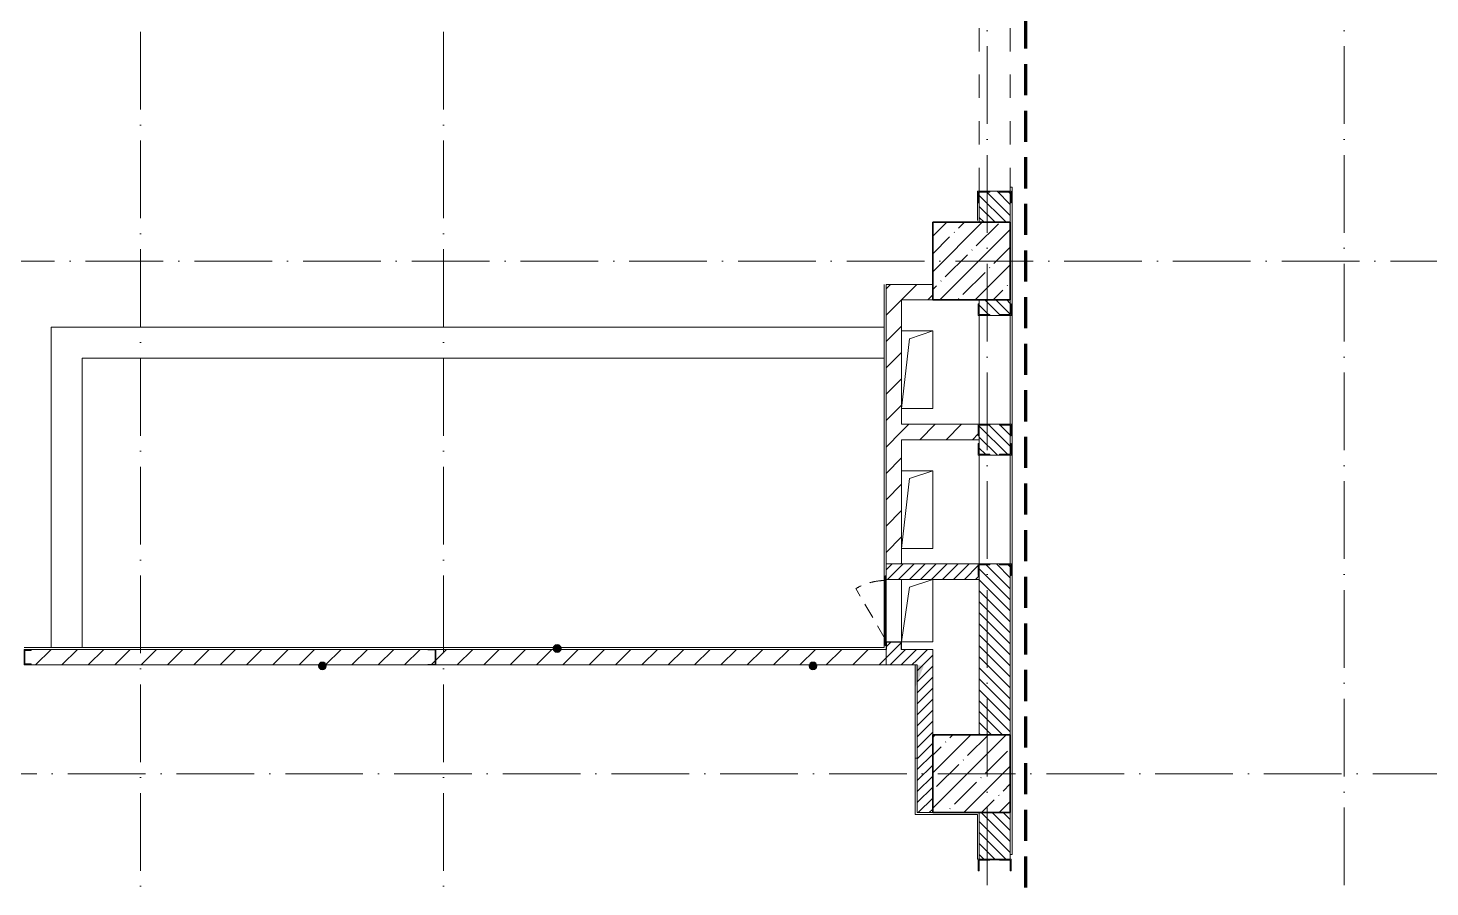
# Model space of a CAD drawing. Header units: millimetres. Extents: x -12989 to 629078, y -109036 to 555275.
# Drawn here: x -8445 to 582, y -90944 to -85415 of the extents above; entities that cross this region are included whole.
import ezdxf

# ---------------------------------------------------------------- set-up
doc = ezdxf.new("R2010")
doc.units = ezdxf.units.MM
for name, pattern in [('200_ШТРИХ_ш1п0_6_', [160, 100, -60]), ('50_200_ШТРИХ_1Т_ш5_п1_п1_', [700, 500, -100, 0, -100]), ('Штрих короткий', [300, 150, -150]), ('Штриховая _2 мм - 1 мм_', [300, 200, -100])]:
    doc.linetypes.add(name, pattern=pattern)
for name, color, linetype, lineweight in [('4 -стяжа', 7, 'Continuous', 30), ('Марки стен', 7, 'Continuous', 9), ('Несущие колонны', 7, 'Continuous', 9), ('Несущие колонны-1', 7, 'Continuous', 35), ('Обобщенные модели', 7, 'Continuous', 9), ('Общие ребра', 7, 'Continuous', 9), ('Окна', 7, 'Continuous', 9), ('Оси-2', 7, '50_200_ШТРИХ_1Т_ш5_п1_п1_', 9), ('Открывание в плане-2', 7, '200_ШТРИХ_ш1п0_6_', 9), ('Перемычка-1', 7, 'Штрих короткий', 9), ('Стены', 7, 'Continuous', 9), ('Стены-1', 7, 'Continuous', 13), ('Текстовые примечания', 7, 'Continuous', 9), ('Штриховка разреза-1', 7, 'Continuous', 9)]:
    doc.layers.add(name, color=color, linetype=linetype, lineweight=lineweight)
doc.layers.add('СТ-1_1', color=7, linetype='Штриховая _2 мм - 1 мм_', lineweight=90, true_color=0x888888)
doc.layers.get('4 -стяжа').off()
pattern_1 = [(135, (0, 0), (-35.35534, -35.35534), [])]
pattern_2 = [(45, (0, 0), (-84.8528, 84.8528), [])]
pattern_3 = [(45, (0, 0), (-35.35534, 35.35534), [])]

# ---------------------------------------------------------------- blocks, each defined once
blk = doc.blocks.new('ось2эт')
at = {"layer": 'Оси-2'}
for p, q in [((-7720.1, -54635.1), (-7720.1, -108435.9)), ((-5770.1, -54635.1), (-5770.1, -108435.9)), ((-2270.1, -108435.9), (-2270.1, -54635.1)), ((29.9, -108435.9), (29.9, -54635.1)), ((18329.9, -86915.3), (-12388.8, -86915.3)), ((-12388.8, -90215.3), (18329.9, -90215.3))]:
    blk.add_line(p, q, dxfattribs=at)
blk = doc.blocks.new('BSC_Колонна _Прямоугольная - 500х500-V46-АИ2_02_План отделки стен 2-го этажа _Часть 2_')
at = {"layer": 'Несущие колонны'}
h = blk.add_hatch(dxfattribs=at)
h.set_pattern_fill('FP_54', color=256, style=0, pattern_type=2)
h.set_pattern_definition([(45, (-7700, -19300), (-114.0493, 114.0493), []), (45, (-7585.95, -19300), (-114.0493, 114.0493), [201.613, -40.323, 3.353, -36.97])])
h.paths.add_polyline_path([(-250, -250), (250, -250), (250, 250), (-250, 250)], flags=0)
at = {"layer": 'Несущие колонны-1'}
for p, q in [((250, 250), (-250, 250)), ((-250, 250), (-250, -250)), ((250, -250), (250, 250)), ((-250, -250), (250, -250))]:
    blk.add_line(p, q, dxfattribs=at)
blk = doc.blocks.new('Проем_Дверь_Прямоугольный - 1700х2400h_дверные проемы-28448549-АИ2_02_План отделки стен 2-го этажа _Часть 2_')
at = {"layer": 'Перемычка-1'}
for p, q in [((850, 100), (-850, 100)), ((850, -100), (-850, -100))]:
    blk.add_line(p, q, dxfattribs=at)
blk = doc.blocks.new('154_Стойка_СКБ_Швеллер - СМ-2180_100-28318692-АИ2_02_План отделки стен 2-го этажа _Часть 2_')
at = {"layer": 'Обобщенные модели'}
for p, q in [((171, 50), (125, 50)), ((125, 50), (125, -50)), ((129.5, 42.4), (171, 42.4)), ((129.5, -42.4), (129.5, 42.4)), ((171, 42.4), (171, 50)), ((125, -50), (171, -50)), ((171, -42.4), (129.5, -42.4)), ((171, -50), (171, -42.4))]:
    blk.add_line(p, q, dxfattribs=at)
blk = doc.blocks.new('154_Стойка_СКБ_Уголок - СМ-2180_200-28268025-АИ2_02_План отделки стен 2-го этажа _Часть 2_')
at = {"layer": 'Обобщенные модели'}
for p, q in [((125, 156), (125, 81)), ((200, 156), (125, 156)), ((131, 81), (131, 150)), ((131, 150), (200, 150)), ((200, 150), (200, 156)), ((125, 81), (131, 81)), ((131, 19), (125, 19)), ((125, 19), (125, -56)), ((131, -50), (131, 19)), ((125, -56), (200, -56)), ((200, -50), (131, -50)), ((200, -56), (200, -50))]:
    blk.add_line(p, q, dxfattribs=at)
blk = doc.blocks.new('Фахверк_СКБ_Уголок - 200_3960_зеркало-28268689-АИ2_02_План отделки стен 2-го этажа _Часть 2_')
at = {"layer": 'Обобщенные модели'}
for p, q in [((200, 156), (125, 156)), ((125, 156), (125, 81)), ((131, 81), (131, 150)), ((131, 150), (200, 150)), ((200, 150), (200, 156)), ((125, 81), (131, 81)), ((131, 19), (125, 19)), ((125, 19), (125, -56)), ((131, -50), (131, 19)), ((125, -56), (200, -56)), ((200, -50), (131, -50)), ((200, -56), (200, -50))]:
    blk.add_line(p, q, dxfattribs=at)
blk = doc.blocks.new('Фахверк_СКБ_Уголок - 200_3960-28268576-АИ2_02_План отделки стен 2-го этажа _Часть 2_')
at = {"layer": 'Обобщенные модели'}
for p, q in [((200, 156), (125, 156)), ((125, 156), (125, 81)), ((131, 81), (131, 150)), ((131, 150), (200, 150)), ((200, 150), (200, 156)), ((125, 81), (131, 81)), ((131, 19), (125, 19)), ((125, 19), (125, -56)), ((131, -50), (131, 19)), ((125, -56), (200, -56)), ((200, -50), (131, -50)), ((200, -56), (200, -50))]:
    blk.add_line(p, q, dxfattribs=at)
blk = doc.blocks.new('154_Стойка_СКБ_Уголок - СМ-2180_200-28435403-АИ2_02_План отделки стен 2-го этажа _Часть 2_')
at = {"layer": 'Обобщенные модели'}
for p, q in [((125, 156), (125, 81)), ((200, 156), (125, 156)), ((131, 81), (131, 150)), ((131, 150), (200, 150)), ((200, 150), (200, 156)), ((125, 81), (131, 81)), ((131, 19), (125, 19)), ((125, 19), (125, -56)), ((131, -50), (131, 19)), ((125, -56), (200, -56)), ((200, -50), (131, -50)), ((200, -56), (200, -50))]:
    blk.add_line(p, q, dxfattribs=at)
blk = doc.blocks.new('Стойка_Влож_Полоса боковая - Полоса-28346330-АИ2_02_План отделки стен 2-го этажа _Часть 2_')
at = {"layer": 'Обобщенные модели'}
for p, q in [((-5, -31), (-5, 31)), ((0, 31), (0, -31))]:
    blk.add_line(p, q, dxfattribs=at)
blk = doc.blocks.new('154_Фахверк_СКБ_Швеллер - Тип_100_3960-28318856-АИ2_02_План отделки стен 2-го этажа _Часть 2_')
at = {"layer": 'Обобщенные модели'}
for p, q in [((175, 50), (125, 50)), ((125, 50), (125, -50)), ((128, 47), (175, 47)), ((128, -47), (128, 47)), ((175, 47), (175, 50)), ((125, -50), (175, -50)), ((175, -47), (128, -47)), ((175, -50), (175, -47))]:
    blk.add_line(p, q, dxfattribs=at)
blk = doc.blocks.new('AR_Отверстие Ниша - Лючок-32403310-АИ2_02_План отделки стен 2-го этажа _Часть 2_')
at = {"layer": 'Окна'}
for p, q in [((200, 50), (-200, 50)), ((-200, 50), (-200, -50)), ((-200, -50), (200, -50))]:
    blk.add_line(p, q, dxfattribs=at)
blk = doc.blocks.new('Л_Общий_Лючок - Лючок-V187-АИ2_02_План отделки стен 2-го этажа _Часть 2_')
at = {"layer": 'Окна'}
for p, q in [((424, 6), (-24, 6)), ((-24, 6), (-24, 0)), ((400, 0), (424, 0)), ((424, 6), (424, 0))]:
    blk.add_line(p, q, dxfattribs=at)
at = {"layer": 'Открывание в плане-2'}
blk.add_line((16.4, 6), (342, 194), dxfattribs=at)
blk.add_arc((6, 0), 388, 0.89053, 30, dxfattribs=at)
blk = doc.blocks.new('154_Фахверк_СКБ_Швеллер - Тип_100_3960_зеркало-29769493-АИ2_02_План отделки стен 2-го этажа _Часть 2_')
at = {"layer": 'Обобщенные модели'}
for p, q in [((175, 50), (125, 50)), ((125, 50), (125, -50)), ((128, 47), (175, 47)), ((128, -47), (128, 47)), ((175, 47), (175, 50)), ((125, -50), (175, -50)), ((175, -47), (128, -47)), ((175, -50), (175, -47))]:
    blk.add_line(p, q, dxfattribs=at)
blk = doc.blocks.new('AR_Отверстие прямоугольное _в плите_ - AR_Отверстие прямоугольное _в плите_-30229458-АИ2_02_План отделки стен 2-го этажа _Часть 2_')
at = {"layer": 'Обобщенные модели'}
for p, q in [((100, 250), (-100, 250)), ((-100, -250), (-50, 200)), ((-50, 200), (100, 250)), ((100, -250), (100, 250)), ((-100, -250), (100, -250))]:
    blk.add_line(p, q, dxfattribs=at)
blk = doc.blocks.new('AR_Отверстие прямоугольное _в плите_ - AR_Отверстие прямоугольное _в плите_-30229368-АИ2_02_План отделки стен 2-го этажа _Часть 2_')
at = {"layer": 'Обобщенные модели'}
for p, q in [((-50, 150), (100, 200)), ((100, -200), (100, 200)), ((-100, -200), (-50, 150)), ((-100, -200), (100, -200))]:
    blk.add_line(p, q, dxfattribs=at)
blk = doc.blocks.new('0125-Р-ОО-Ш2-АР-о_23_10_2024_rvt-1-АИ2_02_План отделки стен 2-го этажа _Часть 2_')
at = {"layer": 'Несущие колонны'}
h = blk.add_hatch(dxfattribs=at)
h.set_pattern_fill('FP_1', color=256, style=0, pattern_type=2)
h.set_pattern_definition([(45, (0, 0), (-114.0493, 114.0493), []), (45, (114.05, 0), (-114.0493, 114.0493), [201.612, -40.322, 3.353, -36.97])])
h.paths.add_polyline_path([(7450, 15750), (7950, 15750), (7950, 16250), (7450, 16250), (7450, 16201.6)], flags=0)
at = {"layer": 'Штриховка разреза-1'}
h = blk.add_hatch(dxfattribs=at)
h.set_pattern_fill('FP_2', color=256, style=0, pattern_type=2)
h.set_pattern_definition(pattern_1)
h.paths.add_polyline_path([(7756, 19550), (7950, 19550), (7950, 19744), (7881, 19744), (7881, 19750), (7819, 19750), (7819, 19744), (7750, 19744), (7750, 19550)], flags=0)
h.paths.add_polyline_path([(7881, 21450), (7881, 21456), (7950, 21456), (7950, 22694), (7881, 22694), (7880, 22700), (7819, 22700), (7819, 22694), (7750, 22694), (7750, 21456), (7819, 21456), (7819, 21450), (7880, 21450)], flags=0)
h.paths.add_polyline_path([(7790, 22700), (7790, 22705), (7910, 22705), (7910, 22700), (7950, 22700), (7950, 22730), (7880, 22730), (7880, 23570), (7950, 23570), (7950, 23600), (7910, 23600), (7910, 23595), (7790, 23595), (7790, 23600), (7750, 23600), (7750, 22700)], flags=0)
h.paths.add_polyline_path([(7830.6, 23600), (7881, 23600), (7881, 23606), (7950, 23606), (7950, 25050), (7750, 25050), (7750, 23606), (7819, 23606), (7819, 23600)], flags=0)
h = blk.add_hatch(dxfattribs=at)
h.set_pattern_fill('FP_3', color=256, style=0, pattern_type=2)
h.set_pattern_definition(pattern_2)
h.paths.add_polyline_path([(7450, 19050), (7450, 19150), (7150, 19150), (7150, 19050), (7250, 19050)], flags=0)
h = blk.add_hatch(dxfattribs=at)
h.set_pattern_fill('FP_3', color=256, style=0, pattern_type=2)
h.set_pattern_definition(pattern_2)
h.paths.add_polyline_path([(7250, 17350), (7250, 19050), (7150, 19050), (7150, 17350)], flags=0)
h = blk.add_hatch(dxfattribs=at)
h.set_pattern_fill('FP_2', color=256, style=0, pattern_type=2)
h.set_pattern_definition(pattern_1)
h.paths.add_polyline_path([(7950, 16250), (7950, 17344), (7881, 17344), (7881, 17350), (7819, 17350), (7819, 17344), (7750, 17344), (7750, 16250)], flags=0)
h.paths.add_polyline_path([(7881, 18050), (7881, 18056), (7950, 18056), (7950, 18244), (7881, 18244), (7881, 18250), (7819, 18250), (7819, 18244), (7750, 18244), (7750, 18056), (7819, 18056), (7819, 18050)], flags=0)
h.paths.add_polyline_path([(7881, 18950), (7881, 18956), (7950, 18956), (7950, 19050), (7750, 19050), (7750, 18956), (7819, 18956), (7819, 18950)], flags=0)
h = blk.add_hatch(dxfattribs=at)
h.set_pattern_fill('FP_3', color=256, style=0, pattern_type=2)
h.set_pattern_definition(pattern_2)
h.paths.add_polyline_path([(7750, 18150), (7750, 18175), (7744, 18175), (7744, 18250), (7250, 18250), (7250, 18150), (7744, 18150)], flags=0)
h = blk.add_hatch(dxfattribs=at)
h.set_pattern_fill('FP_92', color=256, style=0, pattern_type=2)
h.set_pattern_definition(pattern_3)
h.paths.add_polyline_path([(7250, 17250), (7750, 17250), (7750, 17275), (7744, 17275), (7744, 17350), (7150, 17350), (7151, 17250), (7174, 17250)], flags=0)
h = blk.add_hatch(dxfattribs=at)
h.set_pattern_fill('FP_3', color=256, style=0, pattern_type=2)
h.set_pattern_definition(pattern_2)
h.paths.add_polyline_path([(7150, 16700), (7150, 16800), (4250, 16800), (4250, 16700), (7139.2, 16700)], flags=0)
h.paths.add_polyline_path([(4200, 16700), (4200, 16703), (4247, 16703), (4247, 16797), (4200, 16797), (4200, 16800), (1646, 16799.2), (1646, 16792.4), (1604.5, 16792.4), (1604.5, 16707.6), (1646, 16707.6), (1646, 16700)], flags=0)
h.paths.add_polyline_path([(404, 16700), (404, 16707.6), (445.5, 16707.6), (445.5, 16792.4), (404, 16792.4), (404, 16800), (150, 16800), (150, 16700)], flags=0)
h = blk.add_hatch(dxfattribs=at)
h.set_pattern_fill('FP_92', color=256, style=0, pattern_type=2)
h.set_pattern_definition(pattern_3)
h.paths.add_polyline_path([(7350, 16700), (7350, 16800), (7150, 16800), (7150, 16700), (7250, 16700)], flags=0)
h = blk.add_hatch(dxfattribs=at)
h.set_pattern_fill('FP_92', color=256, style=0, pattern_type=2)
h.set_pattern_definition(pattern_3)
h.paths.add_polyline_path([(7153, 16800), (7247, 16800), (7247, 16847), (7153, 16847), (7153, 16801.5)], flags=0)
h = blk.add_hatch(dxfattribs=at)
h.set_pattern_fill('FP_92', color=256, style=0, pattern_type=2)
h.set_pattern_definition(pattern_3)
h.paths.add_polyline_path([(7350, 15750), (7450, 15750), (7450, 16800), (7350, 16800), (7350, 16201.6)], flags=0)
h = blk.add_hatch(dxfattribs=at)
h.set_pattern_fill('FP_2', color=256, style=0, pattern_type=2)
h.set_pattern_definition(pattern_1)
h.paths.add_polyline_path([(7881, 12550), (7881, 12556), (7950, 12556), (7950, 12744), (7881, 12744), (7881, 12750), (7819, 12750), (7819, 12744), (7750, 12744), (7750, 12556), (7819, 12556), (7819, 12550)], flags=0)
h.paths.add_polyline_path([(7881, 13450), (7881, 13456), (7950, 13456), (7950, 14294), (7881, 14294), (7881, 14300), (7819, 14300), (7819, 14294), (7750, 14294), (7750, 13456), (7819, 13456), (7819, 13450)], flags=0)
h.paths.add_polyline_path([(7950, 15450), (7950, 15750), (7750, 15750), (7750, 15450), (7910, 15450)], flags=0)
at = {"layer": 'Несущие колонны-1'}
for p, q in [((7950, 16250), (7450, 16250)), ((7450, 16250), (7450, 15750)), ((7950, 15750), (7950, 16250)), ((7450, 15750), (7950, 15750))]:
    blk.add_line(p, q, dxfattribs=at)
at = {"layer": 'Общие ребра'}
for p, q in [((7750, 18150), (7750, 18175)), ((7750, 17250), (7750, 17275))]:
    blk.add_line(p, q, dxfattribs=at)
at = {"layer": 'Стены'}
for p, q in [((1775, 16812), (1775, 18875)), ((1975, 18875), (1775, 18875)), ((1975, 18875), (7138, 18875)), ((7750, 18250), (7750, 18950)), ((7950, 18950), (7950, 18250)), ((1975, 18675), (1975, 16812)), ((7138, 18675), (1975, 18675)), ((7750, 17350), (7750, 18050)), ((7950, 18050), (7950, 17350))]:
    blk.add_line(p, q, dxfattribs=at)
at = {"layer": 'Стены-1'}
for p, q in [((7881, 19750), (7819, 19750)), ((7750, 19675), (7750, 19550)), ((7950, 19550), (7950, 19675)), ((7450, 19150), (7150, 19150)), ((7150, 19150), (7150, 19050)), ((7150, 19050), (7150, 17350)), ((7250, 19050), (7450, 19050)), ((7250, 18250), (7250, 19050)), ((7750, 19050), (7750, 19025)), ((7950, 19025), (7950, 19050)), ((7819, 18950), (7881, 18950)), ((7744, 18250), (7250, 18250)), ((7881, 18250), (7819, 18250)), ((7250, 18150), (7750, 18150)), ((7250, 17350), (7250, 18150)), ((7750, 18150), (7750, 18125)), ((7950, 18125), (7950, 18175)), ((7819, 18050), (7881, 18050)), ((7150, 17350), (7250, 17350)), ((7744, 17350), (7150, 17350)), ((7150, 17350), (7150, 17274)), ((7881, 17350), (7819, 17350)), ((7250, 17250), (7750, 17250)), ((7750, 17250), (7750, 16250)), ((7950, 16250), (7950, 17275)), ((4200, 16800), (1646, 16800)), ((7150, 16800), (4250, 16800)), ((7150, 16700), (7150, 16800)), ((7150, 16800), (7150, 16700)), ((7350, 16800), (7250, 16800)), ((7450, 16800), (7350, 16800)), ((7450, 15750), (7450, 16800)), ((1646, 16700), (4200, 16700)), ((4250, 16700), (7150, 16700)), ((7150, 16700), (7350, 16700)), ((7350, 16700), (7350, 15750)), ((7750, 16250), (7950, 16250)), ((7350, 15750), (7450, 15750)), ((7950, 15750), (7750, 15750)), ((7750, 15750), (7750, 15450)), ((7950, 15450), (7950, 15750))]:
    blk.add_line(p, q, dxfattribs=at)
for name, p, rotation in [('Проем_Дверь_Прямоугольный - 1700х2400h_дверные проемы-28448549-АИ2_02_План отделки стен 2-го этажа _Часть 2_', (7850, 20600), 269.9999999999999), ('Фахверк_СКБ_Уголок - 200_3960-28268576-АИ2_02_План отделки стен 2-го этажа _Часть 2_', (7800, 19875), 269.9999999999999), ('Фахверк_СКБ_Уголок - 200_3960_зеркало-28268689-АИ2_02_План отделки стен 2-го этажа _Часть 2_', (7900, 18825), 89.99999999999991), ('Фахверк_СКБ_Уголок - 200_3960-28268576-АИ2_02_План отделки стен 2-го этажа _Часть 2_', (7800, 18375), 269.9999999999999), ('Фахверк_СКБ_Уголок - 200_3960_зеркало-28268689-АИ2_02_План отделки стен 2-го этажа _Часть 2_', (7900, 17925), 89.99999999999991), ('154_Стойка_СКБ_Уголок - СМ-2180_200-28268025-АИ2_02_План отделки стен 2-го этажа _Часть 2_', (7800, 17475), 269.9999999999999), ('Л_Общий_Лючок - Лючок-V187-АИ2_02_План отделки стен 2-го этажа _Часть 2_', (7150, 16850), 89.9999999999999), ('AR_Отверстие Ниша - Лючок-32403310-АИ2_02_План отделки стен 2-го этажа _Часть 2_', (7200, 17050), 269.9999999999999), ('154_Фахверк_СКБ_Швеллер - Тип_100_3960-28318856-АИ2_02_План отделки стен 2-го этажа _Часть 2_', (4375, 16750), 180), ('154_Фахверк_СКБ_Швеллер - Тип_100_3960_зеркало-29769493-АИ2_02_План отделки стен 2-го этажа _Часть 2_', (7200, 16975), 269.9999999999999), ('154_Стойка_СКБ_Уголок - СМ-2180_200-28435403-АИ2_02_План отделки стен 2-го этажа _Часть 2_', (7800, 15575), 269.9999999999999), ('Стойка_Влож_Полоса боковая - Полоса-28346330-АИ2_02_План отделки стен 2-го этажа _Часть 2_', (7850, 15450), 89.99999999999991)]:
    blk.add_blockref(name, p, dxfattribs=dict(rotation=rotation))
for name, p in [('BSC_Колонна _Прямоугольная - 500х500-V46-АИ2_02_План отделки стен 2-го этажа _Часть 2_', (7700, 19300)), ('AR_Отверстие прямоугольное _в плите_ - AR_Отверстие прямоугольное _в плите_-30229458-АИ2_02_План отделки стен 2-го этажа _Часть 2_', (7350, 18600)), ('AR_Отверстие прямоугольное _в плите_ - AR_Отверстие прямоугольное _в плите_-30229458-АИ2_02_План отделки стен 2-го этажа _Часть 2_', (7350, 17699.8)), ('AR_Отверстие прямоугольное _в плите_ - AR_Отверстие прямоугольное _в плите_-30229368-АИ2_02_План отделки стен 2-го этажа _Часть 2_', (7350, 17050)), ('154_Стойка_СКБ_Швеллер - СМ-2180_100-28318692-АИ2_02_План отделки стен 2-го этажа _Часть 2_', (1475, 16750))]:
    blk.add_blockref(name, p)
blk = doc.blocks.new('2ч2эт')
at = {"layer": 'Марки стен'}
h = blk.add_hatch(color=256, dxfattribs=at)
edge = h.paths.add_edge_path(flags=0)
edge.add_arc((-5037.8, -89409.3), 25, 0, 360)
h = blk.add_hatch(color=256, dxfattribs=at)
edge = h.paths.add_edge_path(flags=0)
edge.add_arc((-6549.3, -89521.3), 25, 0, 360)
h = blk.add_hatch(color=256, dxfattribs=at)
edge = h.paths.add_edge_path(flags=0)
edge.add_arc((-3391, -89521.3), 25, 0, 360)
at = {"layer": 'Текстовые примечания'}
blk.add_hatch(color=256, dxfattribs=at).paths.add_polyline_path([(-2733.6, -89665.6), (-2678.2, -89523.7), (-2730.1, -89513.3)], flags=0)
at = {"layer": 'Марки стен'}
for centre in [(-5037.8, -89409.3), (-6549.3, -89521.3), (-3391, -89521.3)]:
    blk.add_circle(centre, 25, dxfattribs=at)
at = {"layer": 'СТ-1_1'}
blk.add_line((-2020.1, -94847.3), (-2020.1, -57027.3), dxfattribs=at)
at = {"layer": 'Стены'}
for p, q in [((-2120.1, -87965.3), (-2120.1, -87265.3)), ((-2108.1, -87265.3), (-2108.1, -87965.3)), ((-2120.1, -88865.3), (-2120.1, -88165.3)), ((-2108.1, -88165.3), (-2108.1, -88865.3)), ((-2732.1, -90115), (-2732.1, -89515.3)), ((-2720.1, -89515.3), (-2732.1, -89515.3)), ((-2720.1, -89515.3), (-2720.1, -90115)), ((-2732.1, -90115), (-2720.1, -90115))]:
    blk.add_line(p, q, dxfattribs=at)
at = {"layer": 'Стены-1'}
for p, q in [((-2332.1, -86465.3), (-2332.1, -86653.3)), ((-2326.1, -86465.3), (-2332.1, -86465.3)), ((-2108.1, -86440.3), (-2120.1, -86440.3)), ((-2120.1, -86440.3), (-2120.1, -86465.3)), ((-2108.1, -87265.3), (-2108.1, -86440.3)), ((-2320.1, -86665.3), (-2320.1, -86540.3)), ((-2120.1, -86540.3), (-2120.1, -86665.3)), ((-2932.1, -87065.3), (-2932.1, -89403.3)), ((-2920.1, -88941.3), (-2920.1, -87065.3)), ((-2120.1, -87165.3), (-2120.1, -87190.3)), ((-2114.1, -87265.3), (-2108.1, -87265.3)), ((-2108.1, -87965.3), (-2114.1, -87965.3)), ((-2108.1, -88165.3), (-2108.1, -87965.3)), ((-2120.1, -88040.3), (-2120.1, -88090.3)), ((-2114.1, -88165.3), (-2108.1, -88165.3)), ((-2108.1, -88865.3), (-2114.1, -88865.3)), ((-2108.1, -90735.3), (-2108.1, -88865.3)), ((-2120.1, -88940.3), (-2120.1, -90735.3)), ((-2932.1, -89403.3), (-8470.1, -89403.3)), ((-8424.1, -89415.3), (-5870.1, -89415.3)), ((-5820.1, -89415.3), (-2920.1, -89415.3)), ((-2720.1, -90115.3), (-2732.1, -90115.3)), ((-2732.1, -90115.3), (-2732.1, -90477.3)), ((-2720.1, -90465.3), (-2720.1, -90115.3)), ((-2732.1, -90477.3), (-2332.1, -90477.3)), ((-2320.1, -90465.3), (-2720.1, -90465.3)), ((-2332.1, -90477.3), (-2332.1, -90765.3)), ((-2320.1, -90765.3), (-2320.1, -90465.3)), ((-2332.1, -90765.3), (-2326.1, -90765.3)), ((-2120.1, -90735.3), (-2108.1, -90735.3))]:
    blk.add_line(p, q, dxfattribs=at)
blk.add_blockref('0125-Р-ОО-Ш2-АР-о_23_10_2024_rvt-1-АИ2_02_План отделки стен 2-го этажа _Часть 2_', (-10070.1, -106215.3))

msp = doc.modelspace()

# ---------------------------------------------------------------- block references
at = {"layer": '4 -стяжа'}
for name in ['ось2эт', '2ч2эт']:
    msp.add_blockref(name, (0, 0), dxfattribs=at)

doc.saveas('drawing.dxf')
